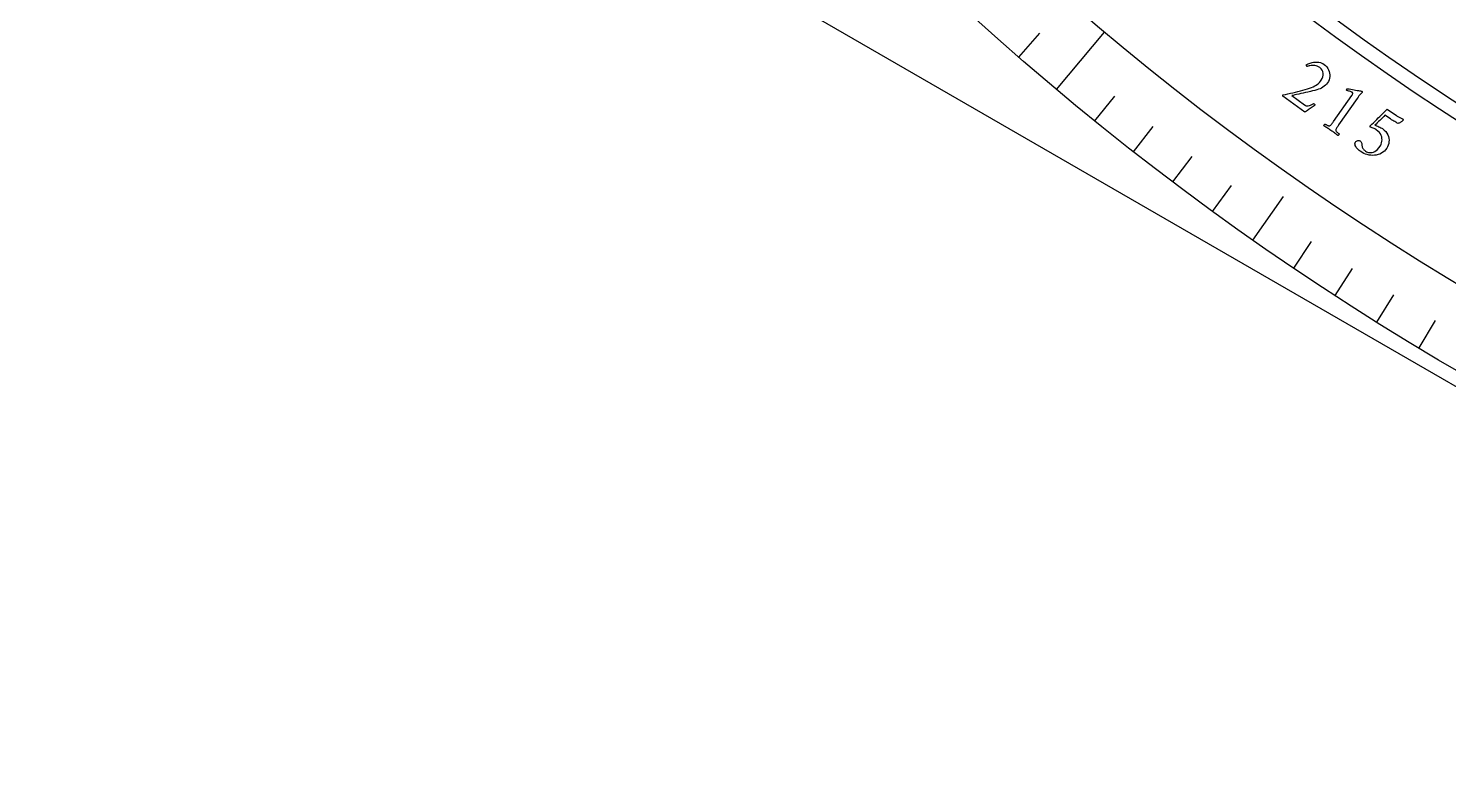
# Model space of a CAD drawing. Header units: millimetres. Extents: x -105 to 105, y -105 to 128.
# Drawn here: x -105 to -52.7, y -105 to -77.8 of the extents above; entities that cross this region are included whole.
import ezdxf

# ---------------------------------------------------------------- set-up
doc = ezdxf.new("R2010")
doc.units = ezdxf.units.MM
for name, color, linetype in [('CUT_INNER', 6, 'Continuous'), ('CUT_OUTER', 1, 'Continuous'), ('ENGRAVE', 7, 'Continuous'), ('ENGRAVE_FINE', 8, 'Continuous'), ('TEXT', 5, 'Continuous')]:
    doc.layers.add(name, color=color, linetype=linetype)

msp = doc.modelspace()

# ---------------------------------------------------------------- linework, layer by layer
at = {"layer": 'CUT_INNER'}
msp.add_arc((0, 0), 96.075, 98.085938, 87.539062, dxfattribs=at)
at = {"layer": 'CUT_OUTER'}
msp.add_lwpolyline([(30.8079, 103.6071), (32.4928, 102.4838), (76.8653, 76.8653), (105, 28.1347), (105, -28.1347), (76.8653, -76.8653), (28.1347, -105), (-28.1347, -105), (-76.8653, -76.8653), (-105, -28.1347), (-105, 28.1347), (-76.8653, 76.8653), (-32.6892, 102.3704), (-32.4055, 102.6778), (-32.4029, 102.6804), (-32.3998, 102.6824), (-30.8138, 103.6069)], dxfattribs=at)
at = {"layer": 'ENGRAVE'}
for points in [[(-67.1485, -80.0244), (-65.3815, -77.9187)], [(-59.9184, -85.5723), (-58.7922, -83.9639)]]:
    msp.add_lwpolyline(points, dxfattribs=at)
for radius in [104.4645, 101.7156, 96.6105]:
    msp.add_circle((0, 0), radius, dxfattribs=at)
at = {"layer": 'ENGRAVE_FINE'}
for points in [[(-68.5349, -78.8404), (-67.762, -77.9512)], [(-65.7416, -81.1842), (-65.0002, -80.2686)], [(-64.3148, -82.3191), (-63.5895, -81.3908)], [(-62.8683, -83.4291), (-62.1593, -82.4882)], [(-61.4027, -84.5136), (-60.7102, -83.5605)], [(-58.4158, -86.605), (-57.757, -85.6283)], [(-56.8954, -87.6113), (-56.2538, -86.6233)], [(-55.3578, -88.5909), (-54.7335, -87.5918)], [(-53.8032, -89.5436), (-53.1964, -88.5337)]]:
    msp.add_lwpolyline(points, dxfattribs=at)
at = {"layer": 'TEXT'}
for points in [[(-57.6268, -80.6029), (-57.6601, -80.6239), (-57.6951, -80.6466), (-57.7318, -80.671), (-57.7701, -80.6971), (-57.8086, -80.7236), (-57.8455, -80.7492), (-57.8809, -80.7739), (-57.9147, -80.7977), (-57.945, -80.8191), (-57.9699, -80.8367), (-57.9893, -80.8505), (-58.0034, -80.8606), (-58.8114, -80.2748), (-58.813, -80.2694), (-58.8143, -80.2631), (-58.8151, -80.256), (-58.8156, -80.248), (-58.8155, -80.2402), (-58.8147, -80.2337), (-58.8132, -80.2283), (-58.8109, -80.2242), (-58.7215, -80.205), (-58.6306, -80.1851), (-58.5383, -80.1643), (-58.4447, -80.1427), (-58.351, -80.1203), (-58.2588, -80.0973), (-58.1681, -80.0737), (-58.0788, -80.0494), (-57.9927, -80.0247), (-57.9117, -80), (-57.8357, -79.9752), (-57.7647, -79.9504), (-57.6957, -79.9231), (-57.6354, -79.8944), (-57.5839, -79.8643), (-57.5411, -79.8329), (-57.5037, -79.7995), (-57.4681, -79.7634), (-57.4344, -79.7246), (-57.4026, -79.683), (-57.3659, -79.6226), (-57.3416, -79.5605), (-57.3297, -79.4966), (-57.3303, -79.431), (-57.3431, -79.3679), (-57.368, -79.3114), (-57.405, -79.2615), (-57.4542, -79.2182), (-57.5004, -79.1885), (-57.5473, -79.166), (-57.5949, -79.1506), (-57.6433, -79.1424), (-57.6908, -79.1394), (-57.7356, -79.1396), (-57.778, -79.143), (-57.8177, -79.1497), (-57.8533, -79.1578), (-57.8833, -79.1654), (-57.9075, -79.1727), (-57.9261, -79.1796), (-57.9325, -79.1734), (-57.9376, -79.1652), (-57.9415, -79.155), (-57.9442, -79.1427), (-57.9456, -79.1306), (-57.9458, -79.121), (-57.945, -79.1138), (-57.9429, -79.109), (-57.9287, -79.1002), (-57.9087, -79.09), (-57.8829, -79.0783), (-57.8513, -79.0651), (-57.8151, -79.052), (-57.7753, -79.0406), (-57.7321, -79.0308), (-57.6854, -79.0227), (-57.6366, -79.0172), (-57.5871, -79.0154), (-57.5369, -79.0172), (-57.4861, -79.0226), (-57.4356, -79.0331), (-57.3864, -79.0501), (-57.3386, -79.0735), (-57.2922, -79.1034), (-57.2408, -79.146), (-57.1969, -79.1936), (-57.1606, -79.2465), (-57.1317, -79.3045), (-57.1103, -79.3655), (-57.0965, -79.4271), (-57.0903, -79.4893), (-57.0916, -79.5522), (-57.1006, -79.6137), (-57.1172, -79.672), (-57.1416, -79.7271), (-57.1736, -79.7788), (-57.2112, -79.8266), (-57.2522, -79.8697), (-57.2966, -79.9081), (-57.3444, -79.9419), (-57.3949, -79.9713), (-57.4477, -79.9969), (-57.5027, -80.0187), (-57.5599, -80.0366), (-57.638, -80.0576), (-57.7195, -80.0786), (-57.8045, -80.0995), (-57.893, -80.1204), (-57.9819, -80.1409), (-58.0682, -80.1604), (-58.1519, -80.1791), (-58.233, -80.1969), (-58.3088, -80.2133), (-58.3767, -80.2281), (-58.4365, -80.2412), (-58.4883, -80.2526), (-58.0254, -80.588), (-57.9903, -80.609), (-57.9544, -80.6223), (-57.9176, -80.6278), (-57.8801, -80.6255), (-57.8404, -80.6162), (-57.7973, -80.6004), (-57.7508, -80.5783), (-57.7009, -80.5499), (-57.693, -80.5461), (-57.6842, -80.5455), (-57.6747, -80.5483), (-57.6643, -80.5544), (-57.6604, -80.5577), (-57.6556, -80.5624), (-57.6501, -80.5686), (-57.6438, -80.5762), (-57.6378, -80.5842), (-57.6329, -80.5913), (-57.6292, -80.5975), (-57.6268, -80.6029)], [(-56.9482, -81.2022), (-56.2821, -80.2525), (-56.2665, -80.2287), (-56.2549, -80.2079), (-56.2474, -80.1901), (-56.244, -80.1752), (-56.2444, -80.1624), (-56.2484, -80.1506), (-56.2561, -80.1398), (-56.2673, -80.1301), (-56.283, -80.1208), (-56.3038, -80.1113), (-56.3297, -80.1014), (-56.3608, -80.0913), (-56.3926, -80.0819), (-56.4206, -80.074), (-56.4447, -80.0676), (-56.4651, -80.0628), (-56.4682, -80.0473), (-56.468, -80.0328), (-56.4645, -80.0194), (-56.4577, -80.0069), (-56.4576, -80.0067), (-56.4573, -80.0063), (-56.4568, -80.0055), (-56.456, -80.0045), (-56.4527, -80.0003), (-56.4493, -79.9975), (-56.446, -79.996), (-56.4428, -79.9958), (-56.3803, -80.0075), (-56.3181, -80.0186), (-56.2562, -80.0292), (-56.1947, -80.0394), (-56.136, -80.0488), (-56.0825, -80.0575), (-56.0343, -80.0654), (-55.9913, -80.0725), (-55.9558, -80.0785), (-55.9301, -80.083), (-55.9142, -80.0861), (-55.9081, -80.0876), (-55.9034, -80.091), (-55.8985, -80.0957), (-55.8958, -80.1016), (-55.8953, -80.1087), (-55.8968, -80.117), (-55.8994, -80.1255), (-55.9019, -80.1332), (-55.9043, -80.14), (-55.9065, -80.1461), (-55.9097, -80.1494), (-55.9192, -80.1592), (-55.935, -80.1755), (-55.9572, -80.1985), (-55.9841, -80.2281), (-56.0141, -80.2648), (-56.0473, -80.3085), (-56.0835, -80.3592), (-56.7625, -81.3321), (-56.7806, -81.3581), (-56.7979, -81.3834), (-56.8144, -81.4079), (-56.8302, -81.4316), (-56.8443, -81.4542), (-56.8559, -81.4755), (-56.8649, -81.4954), (-56.8714, -81.5139), (-56.8714, -81.5226), (-56.8679, -81.5333), (-56.8608, -81.5461), (-56.8502, -81.5609), (-56.8374, -81.5764), (-56.8235, -81.5916), (-56.8087, -81.6062), (-56.7929, -81.6205), (-56.7777, -81.6334), (-56.7648, -81.6441), (-56.7541, -81.6525), (-56.7457, -81.6586), (-56.7465, -81.6666), (-56.7492, -81.6759), (-56.754, -81.6865), (-56.7607, -81.6983), (-56.7685, -81.7094), (-56.7765, -81.7177), (-56.7845, -81.7233), (-56.7927, -81.7262), (-56.8267, -81.6991), (-56.8592, -81.6732), (-56.8904, -81.6485), (-56.9201, -81.6249), (-56.9499, -81.6018), (-56.9812, -81.5783), (-57.014, -81.5544), (-57.0483, -81.53), (-57.0815, -81.5071), (-57.1136, -81.4856), (-57.1445, -81.4657), (-57.1741, -81.4472), (-57.2043, -81.4288), (-57.2367, -81.4091), (-57.2713, -81.388), (-57.3081, -81.3656), (-57.3082, -81.357), (-57.3057, -81.3475), (-57.3006, -81.3372), (-57.2928, -81.326), (-57.284, -81.3156), (-57.2757, -81.3075), (-57.268, -81.3018), (-57.2607, -81.2984), (-57.252, -81.3041), (-57.2405, -81.3113), (-57.226, -81.3197), (-57.2087, -81.3296), (-57.1899, -81.3395), (-57.171, -81.3484), (-57.1521, -81.3563), (-57.1331, -81.363), (-57.1157, -81.3678), (-57.1017, -81.3697), (-57.0912, -81.3688), (-57.0841, -81.3651), (-57.0688, -81.3527), (-57.053, -81.3375), (-57.0367, -81.3197), (-57.0197, -81.299), (-57.0023, -81.2765), (-56.9846, -81.2528), (-56.9666, -81.228), (-56.9482, -81.2022)], [(-55.149, -81.4684), (-55.0842, -81.518), (-55.0299, -81.5718), (-54.9863, -81.63), (-54.9532, -81.6925), (-54.9296, -81.7574), (-54.9143, -81.8226), (-54.9073, -81.8882), (-54.9087, -81.9541), (-54.9178, -82.0184), (-54.9341, -82.0789), (-54.9576, -82.1358), (-54.9883, -82.1889), (-55.0314, -82.2462), (-55.0792, -82.2963), (-55.1316, -82.3391), (-55.1886, -82.3746), (-55.2489, -82.4031), (-55.3111, -82.425), (-55.3751, -82.4404), (-55.4409, -82.4492), (-55.5076, -82.4518), (-55.5742, -82.4485), (-55.6406, -82.4392), (-55.7068, -82.4241), (-55.7717, -82.4034), (-55.8341, -82.3778), (-55.8941, -82.3471), (-55.9515, -82.3114), (-55.9756, -82.2938), (-56.0014, -82.2726), (-56.029, -82.2477), (-56.0583, -82.2192), (-56.087, -82.1884), (-56.1127, -82.1567), (-56.1353, -82.1243), (-56.1549, -82.091), (-56.1571, -82.0824), (-56.1588, -82.0705), (-56.1601, -82.0554), (-56.1609, -82.037), (-56.1602, -82.0177), (-56.1568, -81.9998), (-56.1509, -81.9832), (-56.1422, -81.968), (-56.1237, -81.9451), (-56.1031, -81.9272), (-56.0803, -81.9143), (-56.0554, -81.9064), (-56.0303, -81.9034), (-56.0067, -81.905), (-55.9849, -81.9113), (-55.9646, -81.9223), (-55.9432, -81.9403), (-55.9276, -81.9613), (-55.9177, -81.9853), (-55.9136, -82.0121), (-55.912, -82.04), (-55.9095, -82.0669), (-55.9062, -82.0929), (-55.9019, -82.1179), (-55.8947, -82.1458), (-55.884, -82.1722), (-55.8699, -82.1972), (-55.8524, -82.2208), (-55.8327, -82.2427), (-55.8119, -82.2629), (-55.7902, -82.2813), (-55.7675, -82.2979), (-55.7342, -82.3172), (-55.6977, -82.3323), (-55.6581, -82.343), (-55.6154, -82.3494), (-55.5705, -82.3498), (-55.5242, -82.3427), (-55.4767, -82.328), (-55.4279, -82.3058), (-55.3789, -82.2745), (-55.3308, -82.2327), (-55.2835, -82.1803), (-55.2372, -82.1173), (-55.2139, -82.0776), (-55.1948, -82.0339), (-55.1799, -81.9863), (-55.1692, -81.9348), (-55.1644, -81.881), (-55.1672, -81.8264), (-55.1777, -81.771), (-55.1958, -81.715), (-55.2236, -81.6598), (-55.2631, -81.607), (-55.3144, -81.5566), (-55.3774, -81.5086), (-55.3989, -81.495), (-55.4246, -81.4805), (-55.4546, -81.4651), (-55.4888, -81.4488), (-55.5231, -81.4338), (-55.5531, -81.4223), (-55.5789, -81.4143), (-55.6004, -81.41), (-55.6035, -81.4068), (-55.6055, -81.4025), (-55.6064, -81.3969), (-55.6063, -81.39), (-55.6051, -81.3826), (-55.6031, -81.3757), (-55.6003, -81.3691), (-55.5966, -81.3628), (-55.5377, -81.3052), (-55.4789, -81.2476), (-55.4201, -81.1899), (-55.3614, -81.1323), (-55.3036, -81.0756), (-55.2479, -81.0208), (-55.1942, -80.968), (-55.1425, -80.9172), (-55.0943, -80.8695), (-55.0511, -80.8262), (-55.0129, -80.7873), (-54.9796, -80.7528), (-54.6341, -80.987), (-54.6097, -81.003), (-54.5846, -81.0186), (-54.5587, -81.0337), (-54.5322, -81.0485), (-54.5063, -81.0623), (-54.4824, -81.0744), (-54.4605, -81.0851), (-54.4406, -81.0941), (-54.4241, -81.1013), (-54.4123, -81.1065), (-54.4052, -81.1096), (-54.4029, -81.1106), (-54.3994, -81.118), (-54.3962, -81.1248), (-54.3933, -81.131), (-54.3906, -81.1365), (-54.3887, -81.1418), (-54.3883, -81.1469), (-54.3894, -81.1519), (-54.392, -81.1568), (-54.3959, -81.1616), (-54.4029, -81.1685), (-54.4128, -81.1777), (-54.4257, -81.189), (-54.4409, -81.2015), (-54.4574, -81.2141), (-54.4754, -81.2269), (-54.4948, -81.2399), (-54.5149, -81.2521), (-54.5349, -81.2625), (-54.5548, -81.2712), (-54.5747, -81.2782), (-54.6017, -81.2636), (-54.6311, -81.2474), (-54.6628, -81.2296), (-54.697, -81.2101), (-54.7337, -81.1885), (-54.7729, -81.1643), (-54.8148, -81.1373), (-54.8592, -81.1077), (-55.0564, -80.974), (-55.1036, -81.0204), (-55.151, -81.0673), (-55.1986, -81.1147), (-55.2463, -81.1627), (-55.2938, -81.2102), (-55.3405, -81.2562), (-55.3864, -81.3008), (-55.4315, -81.3439), (-55.3992, -81.3523), (-55.3635, -81.364), (-55.3246, -81.379), (-55.2825, -81.3973), (-55.2413, -81.4168), (-55.2053, -81.4351), (-55.1745, -81.4523), (-55.149, -81.4684)]]:
    msp.add_lwpolyline(points, close=True, dxfattribs=at)

doc.saveas('drawing.dxf')
